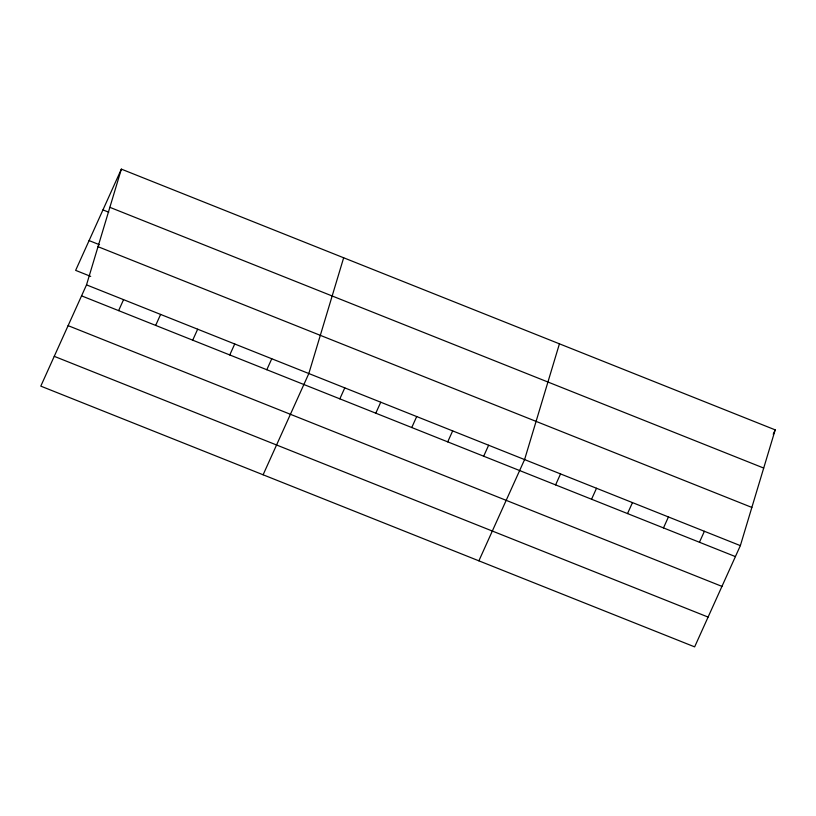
<?xml version="1.0" encoding="UTF-8"?>
<svg xmlns="http://www.w3.org/2000/svg" width="816" height="816" viewBox="0 0 816 816"><rect width="100%" height="100%" fill="white"/><g stroke="black" fill="none" stroke-linecap="round" stroke-linejoin="round"><path stroke-width="1.22" d="M86.516 284.876L121.36 169.126L775.2 429.869L740.357 545.629L694.64 646.874L40.8 386.131L86.516 284.876L740.357 545.629M343.658 257.785L308.825 373.534L263.109 474.779M559.429 343.832L524.586 459.581L478.88 560.827M121.36 169.126L75.643 270.371L90.698 276.379M118.616 310.631L123.563 299.656M155.662 325.4L160.619 314.435M192.709 340.18L197.666 329.205M229.765 354.96L234.722 343.985M266.812 369.73L271.769 358.754M339.833 398.851L344.78 387.875M375.788 413.192L380.746 402.217M411.754 427.533L416.701 416.558M447.709 441.874L452.666 430.899M483.674 456.215L488.631 445.24M555.594 484.898L560.551 473.923M591.559 499.239L596.516 488.264M627.524 513.58L632.471 502.605M663.479 527.921L668.437 516.946M699.445 542.252L704.402 531.287M773.221 434.265L775.2 429.869M109.854 207.325L763.705 468.068M102.949 209.896L108.742 212.201M89.097 240.587L99.511 244.739M98.012 246.687L751.852 507.43M81.559 295.851L735.4 556.594M68.105 325.645L721.956 586.388M54.254 356.337L708.094 617.08"/></g></svg>
